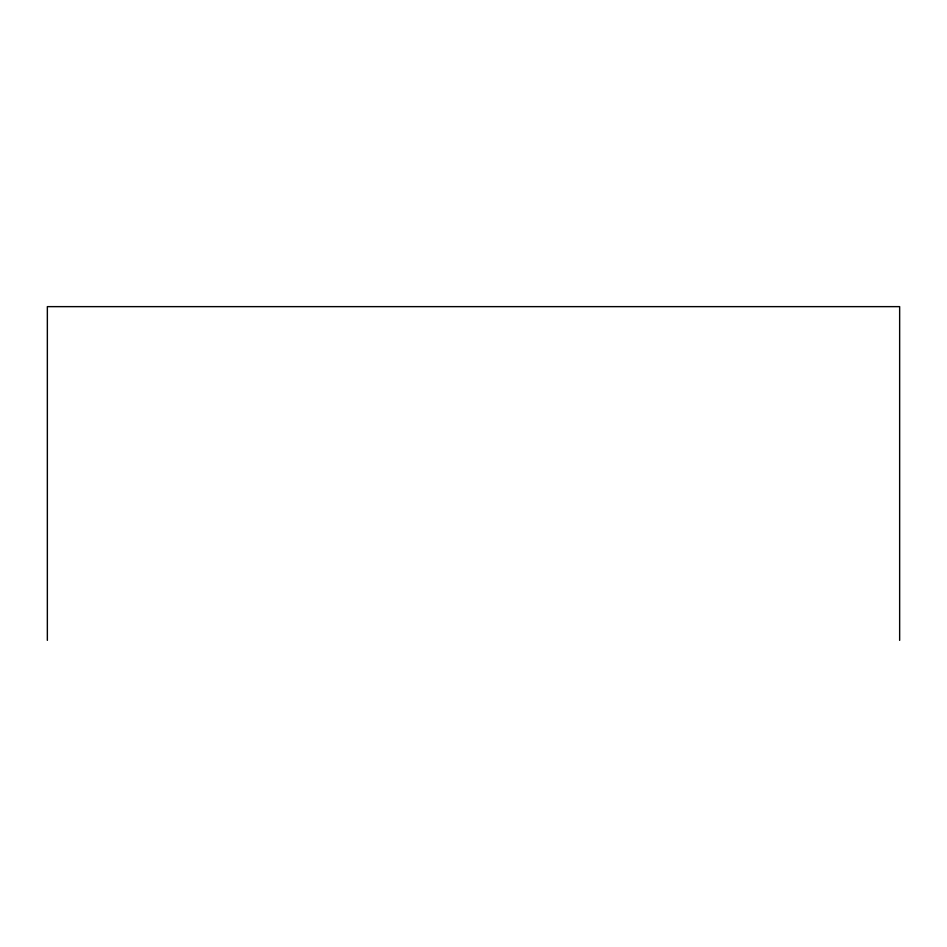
<?xml version="1.0" encoding="UTF-8"?>
<svg xmlns="http://www.w3.org/2000/svg" width="947" height="947" viewBox="0 0 947 947"><rect width="100%" height="100%" fill="white"/><g stroke="black" fill="none" stroke-linecap="round" stroke-linejoin="round"><path stroke-width="1.42" d="M899.65 640.361L899.65 306.639L47.35 306.639L47.35 640.361"/></g></svg>
